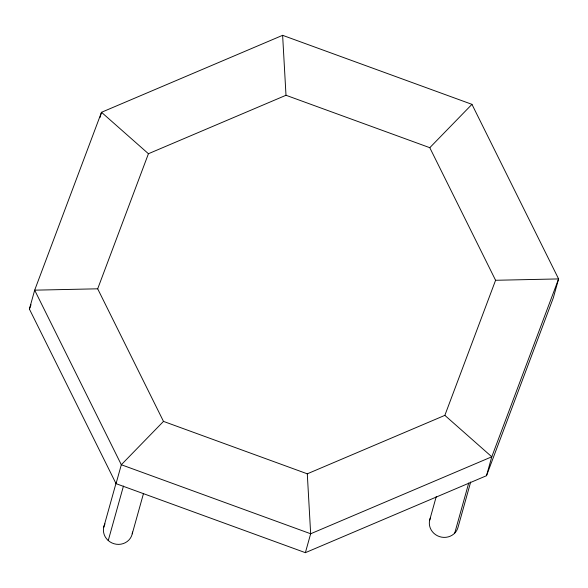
<?xml version="1.0" encoding="UTF-8"?>
<svg xmlns="http://www.w3.org/2000/svg" width="588" height="588" viewBox="0 0 588 588"><rect width="100%" height="100%" fill="white"/><g stroke="black" fill="none" stroke-linecap="round" stroke-linejoin="round"><path stroke-width="0.88" d="M29.4 309.075L34.677 290.163L101.496 112.293L282.622 35.324L471.958 104.348L558.6 278.925L553.323 297.837L486.504 475.707L305.378 552.676L116.042 483.652L29.4 309.075L31.017 304.775M100.056 117.453L101.496 112.293L148.433 153.725L285.996 95.271L429.791 147.691L495.588 280.278L444.851 415.363L307.289 473.818L163.493 421.398L97.689 288.811L148.433 153.725M103.723 527.26L116.24 482.432M116.042 483.652L121.319 464.74L163.493 421.398M108.243 540.548L123.458 486.055M132.241 533.823L143.531 493.391M305.378 552.676L310.662 533.764L307.289 473.818M429.637 520.27L436.259 496.537M454.737 533.118L468.724 483.02M470.672 482.006L458.155 526.833A14.634 13.789 15.6 0 1 439.493 536.616A14.634 13.789 15.6 0 1 430.497 517.705M486.504 475.707L491.788 456.795L558.6 278.925L495.588 280.278M429.791 147.691L471.958 104.348M97.689 288.811L34.677 290.163L121.319 464.74L310.662 533.764L491.788 456.795L444.851 415.363M282.622 35.324L285.996 95.271M132.513 532.037A14.634 13.789 15.6 0 1 114.043 543.746A14.634 13.789 15.6 0 1 104.987 523.886"/></g></svg>
